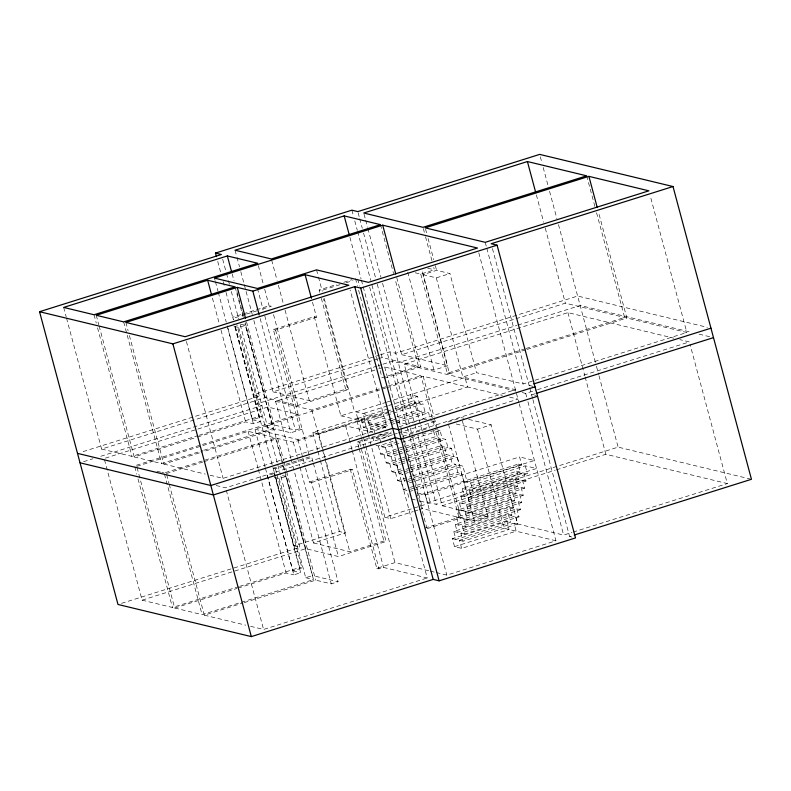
<?xml version="1.0" encoding="UTF-8"?>
<svg xmlns="http://www.w3.org/2000/svg" width="791" height="791" viewBox="0 0 791 791"><rect width="100%" height="100%" fill="white"/><g stroke="black" fill="none" stroke-linecap="round" stroke-linejoin="round"><path stroke-width="0.59" stroke-dasharray="3.96 2.97" d="M233.355 319.554L232.722 317.201L242.115 314.245M243.282 313.879L269.098 305.751L271.323 306.295L259.586 309.983M319.742 292.383L319.109 290.02L336.709 284.483M343.749 282.268L351.965 279.688M245.507 314.413L234.947 317.735L232.722 317.201M246.683 314.037L258.41 310.349M340.11 284.651L321.334 290.554L319.109 290.02M345.974 282.802L353.013 280.587M233.918 326.327L238.664 327.474L245.487 325.328L272.055 424.48L295.379 430.106L299.927 428.673L302.152 429.216L290.781 432.786L275.228 429.038L201.359 452.274M415.186 272.766L420.743 274.101L434.388 269.81L433.755 267.447M525.867 349.78L449.535 373.797L422.967 274.635L436.602 270.344L449.941 273.567L476.508 372.719L523.177 383.971L533.767 380.639M422.967 274.635L436.296 277.859L449.941 273.567M299.927 428.673L273.36 329.521L314.284 316.647L316.499 317.191L312.396 301.846M273.36 329.521L275.584 330.055L316.499 317.191M379.265 355.149L253.446 394.729L259.369 396.153L81.028 452.264M380.441 354.783L389.844 351.817L395.767 353.251L577.638 296.042L707.362 327.326M253.871 320.444L273.014 391.861L372.739 360.488M373.916 360.123L377.436 359.015M378.612 358.649L382.132 357.542L418.429 366.292L395.144 279.401M66.533 318.14L101.614 449.07L265.292 397.586L297.891 405.447L347.902 389.716L323.549 298.82M382.557 283.257L401.699 354.675L514.743 319.119M515.92 318.743L565.377 303.19L686.855 332.487L650.172 195.595M377.089 366.075L255.977 404.171L261.9 405.595L98.806 456.901M378.266 365.699L381.796 364.592M382.963 364.226L392.376 361.26L398.298 362.693L516.81 325.408M83.559 461.707L92.942 458.75M290.851 458.444L275.545 401.304L377.623 369.199M378.79 368.824L384.663 366.984L420.95 375.735L434.674 426.922M517.976 325.042L580.169 305.484L690.672 332.131M105.322 458.147L267.823 407.029L298.197 414.355L134.519 465.84L136.754 474.175M422.087 430.779L404.221 364.117L567.908 312.633L673.902 338.192M101.614 449.07L131.988 456.397L197.997 435.633M199.174 435.258L259.29 416.353L261.514 416.887L236.845 324.814M273.014 391.861L309.301 400.622L345.677 389.172L347.902 389.716M418.429 366.292L382.053 377.732L357.7 286.846M99.122 326.001L134.213 456.931L196.356 437.383M197.523 437.018L245.606 421.89L253.377 423.768L260.199 421.623L233.948 323.648M227.867 328.087L252.418 419.744L261.514 416.887M384.278 378.266L420.644 366.826L433.982 370.04L447.617 365.749L422.315 271.323M275.545 401.304L311.832 410.064L420.95 375.735M136.744 466.374L248.137 431.332L275.535 437.947L284.147 470.081M265.163 467.283L254.949 429.187L385.533 388.114M386.71 387.738L423.175 376.269L502.384 395.371M238.664 327.474L265.232 426.626L272.055 424.48M420.743 274.101L447.31 373.253L524.819 348.88M525.995 348.505L624.633 317.478L596.562 212.73M134.213 456.931L161.611 463.546L202.654 450.633M203.831 450.267L273.004 428.504L244.943 323.756M527.043 349.414L626.858 318.012L598.471 212.077M129.388 335.522L163.836 464.08L200.182 452.64M436.296 277.859L462.864 377.01L476.508 372.719M314.284 316.647L340.852 415.809L354.487 411.518L406.337 424.016L515.455 389.696L462.864 377.01M386.433 402.263L355.92 411.864L358.452 421.306M387.264 401.996L465.039 377.534L467.57 386.977L396.004 409.491M165.319 472.623L275.535 437.947M166.367 473.522L202.714 462.092M203.89 461.717L277.76 438.481L293.313 442.228L345.598 425.785L372.769 432.331M387.412 405.902L363.039 413.574L364.809 420.189L368.359 421.039L422.918 403.875L425.074 411.903L428.623 412.764L430.166 418.498M388.569 405.546L417.599 396.41L419.368 403.024L422.918 403.875M317.577 450.069L312.831 432.361L358.293 418.063L364.216 419.487L368.013 433.656M387.877 408.977L357.69 418.469L361.25 419.329L393.75 409.105M394.838 406.782L412.259 401.304L415.809 402.164L417.964 410.193L421.514 411.053L423.669 419.072L427.219 419.932M394.917 408.739L415.809 402.164M254.949 429.187L297.91 439.549L357.018 420.96L387.264 428.247M312.831 432.361L318.753 433.794L388.964 411.706M364.809 420.189L389.182 412.516M390.349 412.151L419.368 403.024M361.25 419.329L363.405 427.358L395.905 417.134M397.062 416.768L417.964 410.193M363.405 427.358L366.955 428.208L391.337 420.545M392.494 420.179L421.514 411.053M368.359 421.039L370.514 429.068L389.083 423.225M390.25 422.859L394.887 421.405M396.054 421.039L425.074 411.903M370.514 429.068L374.064 429.928L390.319 424.816M391.476 424.451L394.966 423.353M396.123 422.987L428.623 412.764M210.06 475.223L223.092 478.367L386.779 426.883L350.097 289.99M534.953 380.263L686.855 332.487M492.417 248.512L529.1 385.405L531.443 384.663M399.287 426.745L423.669 419.072M277.008 474.729L302.004 567.978L299.779 567.444L273.211 468.292L309.578 456.842L311.802 457.386L313.068 462.102M358.906 447.736L357.324 441.833L391.229 431.164M273.211 468.292L275.436 468.826L311.802 457.386M357.324 441.833L359.549 442.367L391.11 432.44M374.064 429.928L376.219 437.957L391.308 433.211M376.219 437.957L379.769 438.807L392.544 434.793M393.7 434.427L397.191 433.33M398.348 432.964L434.338 421.652L435.564 426.23M522.169 392.563L525.708 393.414L536.298 390.082M537.475 389.706L689.386 341.93L679.855 339.626M274.111 473.562L267.299 475.707L293.866 574.859L300.689 572.714L274.428 474.738M535.151 393.74L531.631 394.847L536.367 395.984M447.894 421.979L461.539 417.688L463.912 418.261M402.678 436.355L429.375 427.961L427.842 422.226M376.002 445.412L378.365 445.976L394.62 440.864M274.408 477.418L279.144 478.565L285.966 476.419L312.534 575.571L338.093 581.731L311.525 482.579L309.301 482.045L305.504 467.877M379.769 438.807L381.924 446.836L400.503 440.992M410.944 437.71L419.072 435.149M423.719 433.695L426.033 432.964M430.68 431.5L435.327 430.037M381.924 446.836L385.484 447.696L440.043 430.531L442.189 438.56L445.748 439.42L447.894 447.439L451.453 448.299L453.599 456.328L457.158 457.188L459.314 465.207L462.864 466.067L467.165 482.124L521.724 464.96L519.578 456.931L413.94 490.163M378.365 445.976L380.52 454.004L403.736 446.707M404.893 446.342L435.08 436.84L438.639 437.7L440.785 445.728L444.344 446.589L446.49 454.607L450.049 455.468L452.195 463.496L455.754 464.357L457.9 472.385L461.46 473.236L465.761 489.293L520.32 472.128L518.174 464.099L416.017 496.234M380.52 454.004L384.08 454.865L399.168 450.119M400.325 449.753L438.639 437.7M385.484 447.696L387.63 455.725L396.914 452.798M398.081 452.432L402.718 450.979M403.885 450.613L442.189 438.56M309.301 482.045L350.215 469.172L352.44 469.706L379.008 568.867L383.556 567.434L427.259 577.974L389.943 438.698M456.189 423.986L477.527 429.127L491.162 424.836L517.729 523.988L563.657 535.062L571.903 532.472M387.63 455.725L391.189 456.575L398.15 454.39M399.317 454.024L445.748 439.42M311.525 482.579L352.44 469.706M384.08 454.865L386.226 462.893L401.314 458.147M402.481 457.781L440.785 445.728M386.226 462.893L389.785 463.744L401.393 460.095M402.55 459.729L407.197 458.276M408.354 457.91L444.344 446.589M391.189 456.575L393.335 464.604L400.305 462.419M401.462 462.053L404.943 460.955M406.109 460.589L447.894 447.439M393.335 464.604L396.894 465.464L400.375 464.366M401.531 464.001L405.022 462.903M409.659 461.45L451.453 448.299M389.785 463.744L391.931 471.772L403.539 468.124M410.509 465.929L446.49 454.607M391.931 471.772L395.49 472.632L404.774 469.716M405.931 469.35L409.422 468.252M410.578 467.886L450.049 455.468M396.894 465.464L399.04 473.493L453.599 456.328M399.04 473.493L402.599 474.343L408.403 472.524M409.56 472.158L457.158 457.188M395.49 472.632L397.636 480.661L411.567 476.281M412.734 475.915L452.195 463.496M397.636 480.661L401.195 481.521L406.999 479.692M408.156 479.326L455.754 464.357M410.559 480.552L404.745 482.372L402.599 474.343M411.715 480.186L459.314 465.207M409.461 482.866L462.864 466.067M401.195 481.521L403.341 489.54L409.145 487.721M410.311 487.355L457.9 472.385M410.381 489.303L415.028 487.849M416.185 487.483L461.46 473.236M410.46 491.26L412.773 490.529M417.292 492.912L425.271 494.83L534.39 460.5L519.578 456.931M463.615 481.264L470.724 482.975L525.283 465.82L536.545 468.529L427.417 502.858L417.084 500.367M516.77 471.268L518.916 479.297L464.357 496.461L462.211 488.433L516.77 471.268L520.32 472.128M523.879 472.988L526.025 481.017L471.466 498.172L469.32 490.153L523.879 472.988L527.429 473.839L525.283 465.82M275.426 476.785L293.926 545.82L339.398 531.512L345.321 532.946L325.398 458.582M365.887 446.391L384.861 517.215L430.324 502.908L436.256 504.342L618.117 447.133L750.254 478.99M469.32 490.153L472.87 491.003L527.429 473.839M515.356 478.436L517.512 486.465L462.953 503.63L460.797 495.601L515.356 478.436L518.916 479.297M121.507 603.355L299.858 547.253L280.716 475.826M291.167 459.63L313.493 542.962L345.321 532.946M384.861 517.215L390.784 518.639L413.189 511.599M414.365 511.223L417.895 510.116M419.082 509.74L422.612 508.633L458.909 517.383L434.991 428.109M522.475 480.157L524.621 488.185L470.062 505.34L467.916 497.321L522.475 480.157L526.025 481.017M104.471 459.709L142.103 600.171L305.781 548.677L338.37 556.538L386.117 541.519L359.549 442.367M422.404 431.965L442.179 505.765L555.223 470.21M556.399 469.834L605.857 454.281L727.334 483.578L690.019 344.303M513.952 485.605L516.108 493.633L461.549 510.798L459.393 502.769L513.952 485.605L517.512 486.465M521.071 487.325L523.217 495.354L468.658 512.519L466.512 504.49L521.071 487.325L524.621 488.185M512.548 492.783L514.704 500.802L460.144 517.967L457.989 509.938L512.548 492.783L516.108 493.633M519.667 494.494L521.813 502.522L467.254 519.687L465.098 511.658L519.667 494.494L523.217 495.354M511.144 499.952L513.3 507.98L458.74 525.135L456.585 517.116L511.144 499.952L514.704 500.802M142.103 600.171L172.468 607.488L238.487 586.724M239.663 586.358L299.779 567.444M313.493 542.962L349.79 551.713L383.892 540.985L386.117 541.519M424.807 528.111L458.909 517.383M137.061 467.57L174.692 608.022L236.835 588.474M238.012 588.108L286.085 572.981L293.866 574.859M265.479 468.47L292.907 570.835L302.004 567.978M427.031 528.645L461.133 517.917L474.462 521.131L488.106 516.849L461.855 418.874M518.253 501.662L520.409 509.691L465.85 526.855L463.694 518.827L518.253 501.662L521.813 502.522M509.74 507.12L511.896 515.149L457.336 532.303L455.181 524.285L509.74 507.12L513.3 507.98M516.849 508.831L519.005 516.859L464.446 534.024L462.29 525.995L516.849 508.831L520.409 509.691M279.144 478.565L305.712 577.717L312.534 575.571M508.336 514.288L510.492 522.317L455.932 539.482L453.777 531.453L508.336 514.288L511.896 515.149M174.692 608.022L202.101 614.637L313.493 579.595L285.422 474.847M517.729 523.988L463.042 541.192L460.886 533.164L515.445 515.999L519.005 516.859M169.234 484.23L204.325 615.171L243.015 602.999M244.192 602.633L315.718 580.129L331.271 583.877L338.093 581.731M461.637 548.361L459.482 540.332L514.041 523.167L516.197 531.196L461.637 548.361L454.528 546.65L452.373 538.622L506.932 521.457L510.492 522.317M350.215 469.172L376.793 568.324L394.976 562.609L429.147 570.845M454.528 546.65L509.088 529.486L506.932 521.457M250.549 626.314L263.581 629.458L427.259 577.974M573.08 532.096L727.334 483.578M436.217 572.555L446.826 575.106L555.944 540.787L519.262 403.894M532.907 399.603L569.589 536.496L573.109 535.388M427.713 268.208L434.388 269.81M699.086 334.158L711.089 337.055M401.699 354.675L447.617 365.749M529.1 385.405L533.836 386.542M447.31 373.253L449.535 373.797M240.741 324.181L245.487 325.328M404.221 364.117L516.286 391.14M509.592 397.112L517.986 399.139L408.868 433.458L400.464 431.431M417.599 396.41L410.48 394.699L412.259 401.304M468.648 419.408L491.162 424.836M430.779 420.792L434.338 421.652M436.484 429.671L440.043 430.531M340.852 415.809L386.779 426.883M518.174 464.099L521.724 464.96M379.858 434.041L389.301 436.325L225.623 487.81L216.141 485.526M252.418 419.744L260.199 421.623M265.232 426.626L273.004 428.504M462.211 488.433L465.761 489.293M460.797 495.601L464.357 496.461M467.916 497.321L471.466 498.172M459.393 502.769L462.953 503.63M466.512 504.49L470.062 505.34M403.341 489.54L406.9 490.4L409.056 498.429M442.179 505.765L488.106 516.849M569.589 536.496L571.952 537.069M514.041 523.167L517.601 524.028L515.445 515.999M457.989 509.938L461.549 510.798M465.098 511.658L468.658 512.519M411.35 498.983L415.937 500.09M555.944 540.787L504.094 528.279L477.527 429.127M456.585 517.116L460.144 517.967M463.694 518.827L467.254 519.687M282.417 475.559L285.966 476.419M455.181 524.285L458.74 525.135M462.29 525.995L465.85 526.855M453.777 531.453L457.336 532.303M460.886 533.164L464.446 534.024M163.836 464.08L205.314 474.086M452.373 538.622L455.932 539.482M459.482 540.332L463.042 541.192M156.994 471.258L160.573 472.128M161.76 472.415L164.142 472.988M430.324 571.132L435.04 572.269M293.926 545.82L299.858 547.253M376.793 568.324L379.008 568.867M292.907 570.835L300.689 572.714M305.712 577.717L313.493 579.595M204.325 615.171L245.803 625.177M586.675 175.829L594.97 206.777M540.322 156.766L541.914 162.719M543.19 167.484L547.975 185.341M549.567 191.293L556.904 218.662M558.495 224.614L596.107 364.997M596.434 366.184L598.668 374.519M598.985 375.715L618.117 447.133M536.347 194.863L543.684 222.241M545.276 228.194L565.377 303.19M567.908 312.633L584.806 375.715M585.122 376.911L605.857 454.281M529.733 387.758L532.59 398.417M485.219 242.323L486.495 247.079M486.811 248.275L523.177 383.971M525.708 393.414L526.658 396.983M527.933 401.749L563.657 535.062M478.782 252.804L518.945 402.708M425.538 229.034L426.804 233.76M428.069 238.477L433.765 259.725M435.337 265.628L436.602 270.344M423.314 228.5L425.212 235.58M425.528 236.766L432.173 261.554M470.724 482.975L472.87 491.003M407.731 272.064L433.982 370.04M448.527 424.342L474.462 521.131M396.726 277.552L420.644 366.826M423.175 376.269L434.022 416.738M434.338 417.935L461.133 517.917M380.471 224.644L393.542 273.449M433.547 431.115L435.08 436.84M364.058 214.223L365.333 218.978M365.65 220.175L367.568 227.314M367.884 228.5L380.965 277.305M358.135 212.789L359.411 217.555M359.727 218.741L362.278 228.263M363.553 233.029L375.676 278.254M377.267 284.206L416.798 431.728M418.073 436.494L436.256 504.342M351.886 210.169L353.488 216.121M354.764 220.887L357.314 230.408M357.631 231.595L370.702 280.4M371.978 285.165L409.916 426.735M410.232 427.921L412.467 436.256M412.783 437.443L430.324 502.908M369.664 287.133L409.827 437.028M410.143 438.224L446.826 575.106M425.271 494.83L427.417 502.858M349.919 237.32L361.082 278.976M361.398 280.172L382.132 357.542M384.663 366.984L422.612 508.633M400.78 430.67L402.362 436.573M402.678 437.759L426.715 527.468M357.71 279.114L359.598 286.194M355.485 278.58L357.384 285.66M372.66 437.097L374.202 442.831M366.955 428.208L369.11 436.236M368.329 434.832L390.784 518.639M358.293 418.063L363.039 435.762M363.356 436.948L365.571 445.214M316.538 269.869L318.13 275.812M318.447 277.008L322.273 291.286M324.191 298.434L354.487 411.518M357.018 420.96L361.171 436.434M361.487 437.621L394.976 562.609M321.324 298.286L345.677 389.172M359.223 448.912L383.892 540.985M345.598 425.785L351.985 449.595M352.302 450.781L383.556 567.434M318.753 433.794L325.081 457.396M271.669 260.16L277.087 280.39M278.363 285.155L283.148 303.012M285.067 310.151L309.301 400.622M311.832 410.064L324.597 457.673M324.913 458.869L349.79 551.713M317.893 451.246L320.098 459.512M320.414 460.688L339.398 531.512M273.538 314.551L297.891 405.447M313.384 463.289L338.37 556.538M258.341 265.618L263.403 284.503M264.669 289.229L269.098 305.751M275.584 330.055L309.261 455.665M257.431 288.458L263.166 309.884M264.767 315.836L295.379 430.106M297.91 439.549L302.656 457.257M302.973 458.434L305.188 466.7M260.17 318.516L290.781 432.786M293.313 442.228L297.139 456.516M297.465 457.702L299.69 466.037M300.016 467.234L331.271 583.877M235.056 250.213L236.647 256.165M236.974 257.362L239.525 266.883M240.8 271.639L243.984 283.544M244.3 284.74L252.28 314.492M246.525 321.907L275.228 429.038M277.76 438.481L283.821 461.094M284.137 462.29L286.372 470.615M286.688 471.812L315.718 580.129M232.129 273.795L234.037 280.934M236.914 291.642L243.292 315.451M245.2 322.59L265.292 397.586M267.823 407.029L284.73 470.111M285.047 471.307L305.781 548.677M235.056 286.856L243.341 317.804M222.686 259.27L226.196 272.361M226.523 273.548L228.115 279.5M228.431 280.696L229.39 284.266M231.298 291.404L238.635 318.783M240.237 324.735L280.4 474.64M275.436 468.826L276.692 473.542M235.253 326.643L259.29 416.353M217.723 261.406L220.916 273.31M223.141 281.645L224.743 287.598M226.018 292.363L233.355 319.732M235.263 326.881L275.11 475.589M214.47 278.096L215.103 280.479M215.419 281.665L217.98 291.187M218.296 292.383L226.266 322.145M227.126 325.793L253.377 423.768M212.433 298.098L219.443 324.29M221.045 330.233L245.606 421.89M248.137 431.332L258.014 468.232M258.341 469.429L286.085 572.981M186.419 341.485L223.092 478.367M226.266 490.193L263.581 629.458M125.888 322.431L128.112 330.767M166.683 474.709L168.918 483.044M123.663 321.897L161.611 463.546M164.469 474.175L202.101 614.637M96.255 315.283L98.806 324.804M94.03 314.749L96.265 323.084M97.54 327.84L131.988 456.397M138.029 478.931L172.468 607.488M63.666 307.422L66.217 316.944"/><path stroke-width="1.19" d="M216.447 256.65L215.488 253.08L351.886 210.169L357.819 211.602L539.68 154.393L673.012 186.538L751.45 479.287L574.276 535.013M673.012 186.538L491.142 243.747L497.074 245.18L575.512 537.92L439.114 580.831L433.181 579.398L251.32 636.607L117.988 604.462L39.55 311.713L221.411 254.504L215.488 253.08M344.174 215.894L235.056 250.213L271.353 258.973L380.471 224.644L344.174 215.894L349.276 234.937M227.343 255.938L63.666 307.422L94.03 314.749L257.708 263.255L227.343 255.938L231.486 271.412M527.419 161.542L363.741 213.026L422.997 227.314L586.675 175.829L527.419 161.542L535.715 192.49M207.647 280.241L96.255 315.283L123.663 321.897L235.056 286.856L207.647 280.241L211.474 294.529M382.696 225.178L214.47 278.096L257.431 288.458L316.538 269.869L368.388 282.367L477.507 248.038L382.696 225.178L395.767 273.983M588.899 176.363L425.222 227.857L485.219 242.323L648.897 190.829L588.899 176.363L597.195 207.311M237.28 287.39L125.888 322.431L185.143 336.719L348.821 285.235L305.118 274.695L252.833 291.137L237.28 287.39L245.566 318.338M39.55 311.713L172.883 343.867L354.744 286.658L360.676 288.092L497.074 245.18M533.796 383.922L710.961 328.186M535.023 386.829L398.624 429.74L392.702 428.307L210.831 485.516L77.508 453.372M536.328 393.364L713.492 337.628M537.554 396.271L401.156 439.183L395.233 437.749L213.362 494.958L80.039 462.814M360.676 288.092L439.114 580.831M354.744 286.658L433.181 579.398M305.118 274.695L311.446 298.296M252.833 291.137L259.211 314.947M172.883 343.867L251.32 636.607"/></g></svg>
